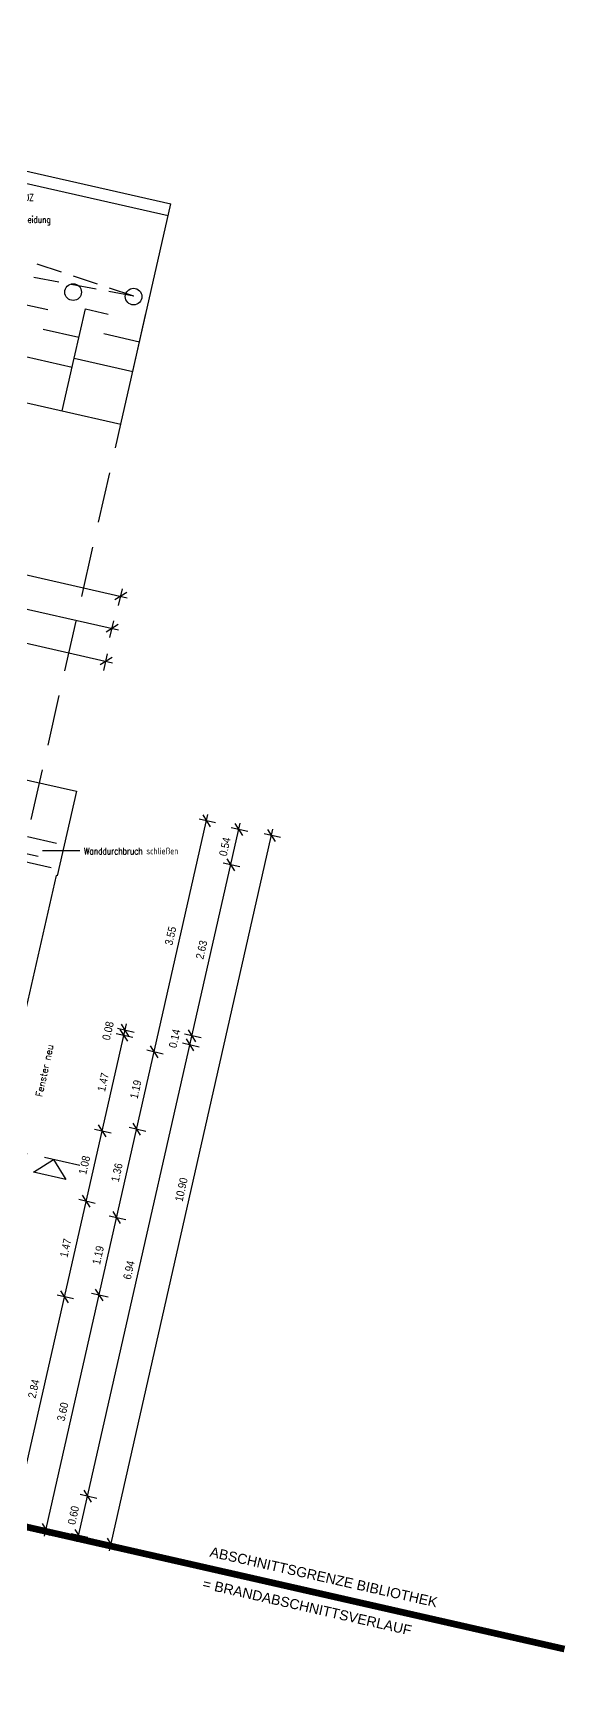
# Model space of a CAD drawing. Header units: metres. Extents: x -1139 to -992, y 249 to 309.
# Drawn here: x -1007.02 to -998.99, y 270.47 to 295.37 of the extents above; entities that cross this region are included whole.
import ezdxf
from ezdxf.enums import TextEntityAlignment as Align

# ---------------------------------------------------------------- set-up
doc = ezdxf.new("R2010")
doc.units = ezdxf.units.M
doc.header["$LTSCALE"] = 0.03
for name, pattern in [('DASHED', [0]), ('DOT', [6, 0, -6]), ('GESTRICHELT', [9, 6, -3]), ('GESTRICHELT2', [4.5, 3, -1.5]), ('STRICHLINIE', [19.05, 12.7, -6.35])]:
    doc.linetypes.add(name, pattern=pattern)
for name, color, linetype in [('A_ansicht', 9, 'DASHED'), ('A_bemaßung', 2, 'CONTINUOUS'), ('A_MÖBEL', 1, 'CONTINUOUS'), ('A_räume', 5, 'CONTINUOUS'), ('A_text', 5, 'CONTINUOUS'), ('A_trockenbau', 2, 'CONTINUOUS'), ('A_verdeckt', 8, 'GESTRICHELT2'), ('A_wände', 4, 'CONTINUOUS')]:
    doc.layers.add(name, color=color, linetype=linetype)
doc.styles.add('BOLDSIMP_FNT', font='TXT', dxfattribs={"height": 1})
doc.styles.add('SIMPLEX', font='simplex.shx', dxfattribs={"width": 0.8, "height": 0.1})
doc.styles.get("Standard").update_dxf_attribs({"font": 'txt', "height": 1})

# ---------------------------------------------------------------- blocks, each defined once
blk = doc.blocks.new('SLASH1')
at = {"layer": 'A_bemaßung', "color": 2, "linetype": 'Continuous'}
for p, q in [((0.07663, 0.07663), (-0.07319, -0.07319)), ((0, -0.14068), (0, 0.11466))]:
    blk.add_line(p, q, dxfattribs=at)

msp = doc.modelspace()

# ---------------------------------------------------------------- linework, layer by layer
at = {"layer": 'A_ansicht', "linetype": 'STRICHLINIE'}
for q in [(-1016.13082, 294.95033), (-1016.46264, 293.48749)]:
    msp.add_line((-1005.50914, 291.43084), q, dxfattribs=at)
at = {"layer": 'A_ansicht'}
for centre in [(-1006.41826, 291.49112), (-1005.5107, 291.42369)]:
    msp.add_circle(centre, 0.125, dxfattribs=at)
at = {"layer": 'A_bemaßung', "linetype": 'Continuous'}
for p, q in [((-1029.13179, 292.2439), (-1005.6071, 286.90785)), ((-1029.24845, 291.75766), (-1005.73719, 286.42466)), ((-1029.353, 291.26867), (-1005.8283, 285.93263)), ((-1006.8491, 272.8356), (-1004.39404, 283.65906)), ((-1006.35656, 272.7467), (-1003.91085, 283.52895)), ((-1005.87387, 272.61439), (-1003.41882, 283.43785)), ((-1007.1985, 273.55554), (-1005.61917, 280.51825))]:
    msp.add_line(p, q, dxfattribs=at)
at = {"layer": 'A_bemaßung'}
msp.add_line((-1006.94348, 283.02511), (-1013.4507, 284.47923), dxfattribs=at)
at = {"layer": 'A_MÖBEL'}
for p, q in [((-1007.14149, 291.30654), (-1006.80016, 291.22911)), ((-1006.40205, 290.49793), (-1006.23392, 291.2391)), ((-1006.23392, 291.2391), (-1005.8926, 291.16168)), ((-1005.52434, 290.29884), (-1005.32636, 291.17167)), ((-1006.8667, 290.93579), (-1006.33032, 290.81413)), ((-1005.95913, 290.86836), (-1005.42276, 290.74669))]:
    msp.add_line(p, q, dxfattribs=at)
at = {"layer": 'A_räume', "linetype": 'GESTRICHELT', "ltscale": 5, "const_width": 0.1}
msp.add_lwpolyline([(-999.04302, 271.14041), (-1018.82, 275.62703), (-1019.97636, 270.52983), (-1033.73159, 273.65036)], dxfattribs=at)
at = {"layer": 'A_text'}
msp.add_line((-1006.87862, 283.1166), (-1006.31624, 283.1166), dxfattribs=at)
at = {"layer": 'A_text', "color": 5, "linetype": 'GESTRICHELT', "ltscale": 3}
msp.add_line((-1006.31908, 278.39078), (-1010.31109, 279.29627), dxfattribs=at)
at = {"layer": 'A_text', "color": 7}
for p, q in [((-1007.01362, 278.29197), (-1006.71451, 278.48048)), ((-1006.71451, 278.48048), (-1006.526, 278.18137)), ((-1006.526, 278.18137), (-1007.01362, 278.29197))]:
    msp.add_line(p, q, dxfattribs=at)
at = {"layer": 'A_trockenbau'}
for p, q in [((-1007.30961, 290.56536), (-1006.43191, 290.36627)), ((-1006.58123, 289.708), (-1006.40205, 290.49793)), ((-1006.40205, 290.49793), (-1005.52434, 290.29884))]:
    msp.add_line(p, q, dxfattribs=at)
at = {"layer": 'A_verdeckt', "linetype": 'STRICHLINIE', "ltscale": 2}
msp.add_line((-1007.04813, 283.58109), (-1005.70352, 289.50891), dxfattribs=at)
at = {"layer": 'A_verdeckt', "ltscale": 5}
for p, q in [((-1007.10547, 283.32832), (-1006.55014, 283.20235)), ((-1007.18843, 282.96254), (-1006.63311, 282.83658))]:
    msp.add_line(p, q, dxfattribs=at)
at = {"layer": 'A_wände'}
for p, q in [((-1016.23334, 295.3735), (-1004.95362, 292.81492)), ((-1016.23334, 295.3735), (-1004.95362, 292.81492)), ((-1009.02766, 293.55447), (-1004.99344, 292.63938)), ((-1005.70352, 289.50891), (-1004.95362, 292.81492)), ((-1016.98324, 292.06749), (-1005.70352, 289.50891))]:
    msp.add_line(p, q, dxfattribs=at)
at = {"layer": 'A_wände', "linetype": 'Continuous'}
for p, q in [((-1007.63602, 284.29188), (-1006.36824, 284.00432)), ((-1006.36824, 284.00432), (-1006.6558, 282.73654)), ((-1006.6753, 282.74095), (-1007.17391, 280.54278)), ((-1006.6558, 282.73654), (-1006.6753, 282.74095))]:
    msp.add_line(p, q, dxfattribs=at)

# ---------------------------------------------------------------- block references
at = {"layer": 'A_bemaßung', "color": 7}
for p, rotation in [((-1005.70462, 286.92997), 347.2200000000001), ((-1005.83472, 286.44678), 347.2200000000001), ((-1005.92583, 285.95475), 347.2200000000001), ((-1004.41616, 283.56154), 77.22), ((-1003.93297, 283.43143), 77.22), ((-1003.44094, 283.34033), 77.22), ((-1004.05312, 282.90174), 77.22), ((-1005.65898, 280.34271), 77.22), ((-1005.64129, 280.42073), 77.22), ((-1004.63487, 280.33705), 77.22), ((-1005.20234, 280.09557), 77.22), ((-1004.66606, 280.19952), 77.22), ((-1005.98414, 278.90922), 77.22), ((-1005.46556, 278.93514), 77.22), ((-1006.22303, 277.85604), 77.22), ((-1005.76638, 277.6089), 77.22), ((-1006.54819, 276.42253), 77.22), ((-1006.02961, 276.44845), 77.22), ((-1006.20115, 273.43186), 77.22), ((-1006.82698, 272.93312), 77.22), ((-1006.33444, 272.84422), 77.22), ((-1005.85175, 272.71191), 77.22)]:
    msp.add_blockref('SLASH1', p, dxfattribs=dict(at, rotation=rotation))

# ---------------------------------------------------------------- texts
at = {"layer": 'A_bemaßung', "color": 7, "linetype": 'DOT', "style": 'BOLDSIMP_FNT', "width": 0.9}
for s, p in [('0.54', (-1004.07878, 283.01464)), ('3.55', (-1004.89442, 281.67912)), ('2.63', (-1004.42916, 281.46996)), ('0.08', (-1005.83282, 280.25441)), ('0.14', (-1004.83372, 280.13847)), ('1.47', (-1005.90502, 279.48404)), ('1.19', (-1005.41684, 279.37595)), ('1.08', (-1006.18704, 278.24071)), ('1.36', (-1005.69943, 278.1301)), ('10.90', (-1004.74118, 277.83405)), ('1.47', (-1006.46907, 276.99737)), ('1.19', (-1005.98089, 276.88926)), ('6.94', (-1005.51877, 276.66626)), ('2.84', (-1006.94802, 274.88586)), ('3.60', (-1006.51346, 274.54135)), ('0.60', (-1006.35296, 272.98861))]:
    msp.add_text(s, height=0.12, rotation=77.2, dxfattribs=at).set_placement(p, align=Align.BOTTOM_LEFT)
at = {"layer": 'A_räume', "linetype": 'Continuous', "char_height": 0.15, "width": 6.6459, "attachment_point": 1}
for s, insert, rotation in [('{\\fArial|b0|i0|c0|p34;ABSCHNITTSGRENZE BIBLIOTHEK}', (-1004.34505, 272.67587), 347.374192), ('{\\fArial|b0|i0|c0|p34;= BRANDABSCHNITTSVERLAUF}', (-1004.45288, 272.20057), 347.218177)]:
    msp.add_mtext(s, dxfattribs=dict(at, insert=insert, rotation=rotation))
at = {"layer": 'A_text', "insert": (-1008.26675, 292.95717), "char_height": 0.1, "width": 1.4524, "attachment_point": 1, "rotation": 0.219849, "style": 'SIMPLEX'}
msp.add_mtext('Abfangung Decke / UZ HEA-550\\Pn. Statik + F90 Verkleidung', dxfattribs=at)
at = {"layer": 'A_text', "insert": (-1006.25486, 283.15895), "char_height": 0.1, "width": 1.4747, "attachment_point": 1, "style": 'SIMPLEX'}
msp.add_mtext('Wanddurchbruch schließen', dxfattribs=at)
at = {"layer": 'A_text', "linetype": 'Continuous', "insert": (-1006.98214, 279.43556), "char_height": 0.1, "width": 1.1421, "attachment_point": 1, "rotation": 77.625678}
msp.add_mtext('{\\Fsimplex.shx;Fenster neu}', dxfattribs=at)

doc.saveas('drawing.dxf')
